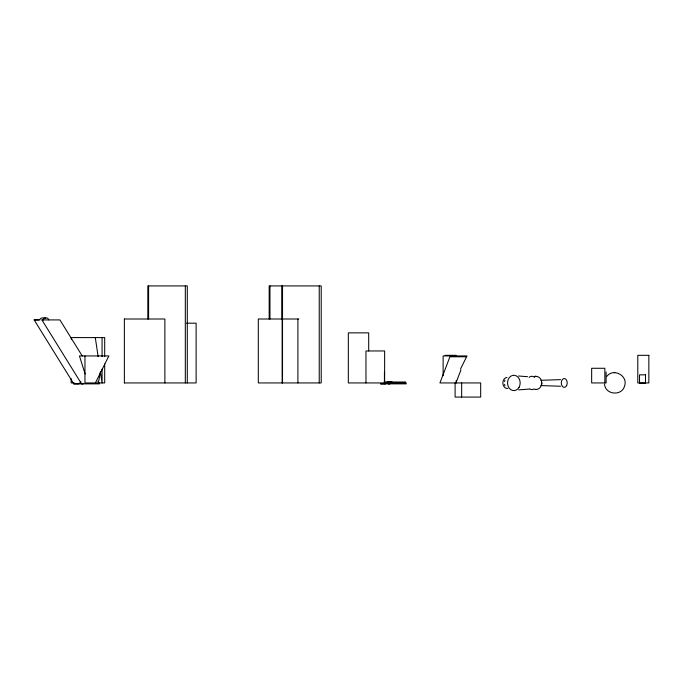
<?xml version="1.0" encoding="UTF-8"?>
<svg xmlns="http://www.w3.org/2000/svg" width="683" height="683" viewBox="0 0 683 683"><rect width="100%" height="100%" fill="white"/><g stroke="black" fill="none" stroke-linecap="round" stroke-linejoin="round"><path stroke-width="1.02" d="M535.771 376.453L534.926 376.359C543.907 375.573 543.907 390.3 534.926 389.515L535.771 389.421M541.978 382.941L541.517 385.323M100.469 371.518L98.361 382.941L84.957 382.941L84.957 355.945M504.532 381.558L504.933 380.149M455.954 382.941L460.957 369.862M83.172 383.462L82.993 383.863A0.973 0.444 -90 0 1 82.72 384.059L81.55 383.863L41.902 319.917L59.908 319.917L82.25 355.945M95.381 382.941L108.853 355.945L79.433 355.945L85.102 373.942M460.513 368.974L467.018 355.945L443.122 355.945L443.122 375.667M43.345 319.917L44.062 318.065A0.982 0.444 -90 0 1 44.335 317.868L44.694 318.022A2.638 1.195 -90 0 0 44.967 318.107L45.42 318.065A8.23 3.722 90 0 1 45.684 318.056L45.778 318.065M606.871 376.307C613.368 367.642 628.36 375.812 624.578 385.972C622.025 396.311 605.351 394.919 604.549 384.298M80.978 381.857L78.869 383.863L77.384 383.906A6.497 4.422 -90 0 0 76.752 383.812L75.693 383.855A21.275 14.497 -90 0 1 75.062 383.872L73.798 383.863L34.15 319.917L35.414 319.926A21.275 14.497 -90 0 0 36.054 319.909L37.104 319.866A6.497 4.422 90 0 1 37.744 319.96C40.032 320.498 40.749 316.869 43.336 318.065A6.267 4.269 90 0 1 43.601 318.056L43.763 318.065M536.488 389.361L535.31 389.472L536.078 389.404M518.619 389.873L529.035 389.097M540.936 380.294L560.521 379.637M41.987 319.926L42.892 320.054M614.282 372.662L614.743 372.645M48.792 319.866L47.673 318.065L44.532 318.065M124.383 319.004L164.868 319.004L164.876 382.941M298.795 319.004L258.311 319.004L258.302 382.941L321.223 382.941L321.223 285.929L269.179 285.929L269.179 318.978M34.15 319.917L39.938 319.917M186.536 323.187L196.123 323.187L196.123 382.941L124.383 382.941M445.043 355.322L456.107 355.322M465.96 356.782L449.918 356.782L439.929 382.941L480.678 382.941L480.678 397.071L455.1 397.071L455.1 382.941M645.486 374.847L639.527 374.847L639.519 383.18L645.486 383.18M384.094 382.01L405.651 382.01M74.276 382.941L71.16 382.941L71.16 378.715M98.608 382.941L104.695 382.941L104.695 363.954M406.291 382.941L348.321 382.941L348.33 332.86L368.692 332.86L368.692 350.96M73.798 383.863L99.556 383.863L97.882 381.165M406.291 383.863L380.525 383.863L381.797 383.872A21.275 14.497 -90 0 0 382.429 383.855L383.487 383.812A6.497 4.422 90 0 1 384.119 383.906C386.254 384.956 386.612 380.901 388.764 382.028A3.765 2.57 -90 0 0 389.19 382.053A14.112 9.613 -90 0 0 389.506 382.028L389.72 382.01A6.267 4.269 90 0 1 389.984 382.002L390.138 382.01M560.521 386.236L540.936 385.579M392.153 382.01L392.11 382.002A8.23 3.722 -90 0 0 391.794 382.002L391.342 382.053A2.638 1.195 90 0 1 391.069 381.968L390.71 381.814A0.982 0.444 -90 0 0 390.445 382.01L389.72 383.863A0.973 0.444 -90 0 1 389.447 384.059L388.277 383.863M527.652 376.7L518.619 376M534.926 376.359L536.488 376.512M504.532 384.316L504.933 385.724M95.296 337.59L98.13 356.569M100.495 372.389L102.074 382.941L102.074 369.23M71.476 339.699L71.16 337.59L104.695 337.59L104.695 356.569M645.495 374.847L645.495 383.18M606.103 371.987L606.103 382.941L591.657 382.941L591.657 368.274L604.839 368.274L604.839 382.941M461.657 382.941L461.657 397.071M456.107 380.815L456.107 382.941M384.631 382.941L384.631 350.96L365.968 350.96L365.968 382.941M384.435 372.295L384.435 382.941M319.234 285.929L319.234 382.941M297.899 319.004L297.899 382.941M282.531 285.929L282.531 382.941M282.139 319.004L282.139 382.941M281.746 285.929L281.746 318.978M269.964 285.929L269.964 319.004M187.296 382.941L187.296 285.929L147.818 285.929L147.818 318.978M185.315 285.929L185.315 382.941M148.604 285.929L148.604 319.004M124.374 319.004L124.374 382.941M102.074 337.59L102.074 356.569M529.094 377.375A6.651 5.029 -90 0 1 534.601 377.375M534.157 388.84A6.651 5.029 -90 0 1 529.538 388.84M507.81 388.49A5.584 4.533 -90 0 1 502.884 383.436A5.584 4.533 -90 0 1 506.991 377.383M648.85 355.322L637.794 355.322L637.785 382.941L648.85 382.941L648.85 355.322M519.02 387.355A7.675 6.318 -90 0 0 514.419 375.291A7.675 6.318 -90 0 0 508.118 386.16A7.675 6.318 -90 0 0 519.02 387.355M566.659 385.477A4.414 2.945 -90 0 0 564.517 378.536A4.414 2.945 -90 0 0 561.571 384.794A4.414 2.945 -90 0 0 566.659 385.477"/></g></svg>
